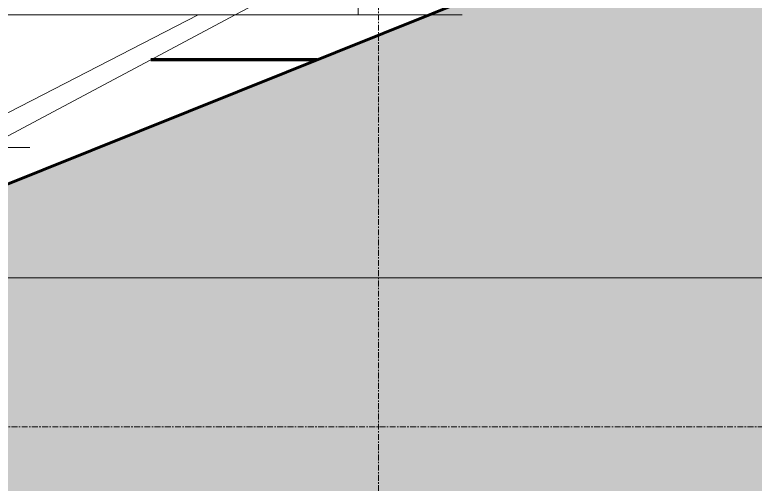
# Model space of a CAD drawing. Header units: inches. Extents: x -8991 to -6983, y -226 to 479.
# Drawn here: x -8465.7 to -8402.3, y -96.3 to -56.2 of the extents above; entities that cross this region are included whole.
import ezdxf

# ---------------------------------------------------------------- set-up
doc = ezdxf.new("R2010")
doc.units = ezdxf.units.IN
doc.header["$MEASUREMENT"] = 0
doc.linetypes.add('Grid Line 1_2_', pattern=[0.875, 0.5, -0.125, 0.125, -0.125])
for name, color, linetype, lineweight in [('A-DETL-GENF', 92, 'Continuous', 9), ('A-FLOR-LEVL-1', 51, 'Grid Line 1_2_', 9), ('C-TOPO', 7, 'Continuous', 9), ('C-TOPO-1', 7, 'Continuous', 60), ('C-TOPO-MAJR', 7, 'Continuous', 80), ('G-ANNO-SYMB-1', 111, 'Continuous', 9), ('S-FNDN', 32, 'Continuous', 18), ('S-GRID-1', 1, 'Grid Line 1_2_', 9)]:
    doc.layers.add(name, color=color, linetype=linetype, lineweight=lineweight)

# ---------------------------------------------------------------- blocks, each defined once
blk = doc.blocks.new('fountain grass 26747 - fountain grass 26747-V10-Section 36')
at = {"layer": 'A-DETL-GENF'}
blk.add_line((-8464.395, -67.495), (-8467.744, -67.495), dxfattribs=at)
blk = doc.blocks.new('fountain grass 26747 - fountain grass 26747-V11-Section 36')
at = {"layer": 'A-DETL-GENF'}
for p, q in [((-8436.303, -55.148), (-8436.303, -56.156)), ((-8475.594, -56.156), (-8436.425, -56.159)), ((-8475.295, -56.164), (-8462.667, -56.164)), ((-8460.732, -56.164), (-8466.752, -56.164)), ((-8462.667, -56.164), (-8453.305, -56.164)), ((-8454.746, -56.164), (-8460.732, -56.164)), ((-8453.517, -56.164), (-8454.746, -56.164)), ((-8445.34, -56.164), (-8453.517, -56.164)), ((-8453.305, -56.164), (-8446.664, -56.164)), ((-8446.664, -56.164), (-8442.202, -56.164)), ((-8444.3, -56.164), (-8445.34, -56.164)), ((-8442.202, -56.164), (-8439.372, -56.164)), ((-8439.372, -56.164), (-8437.632, -56.164)), ((-8437.632, -56.164), (-8436.435, -56.164)), ((-8427.398, -56.164), (-8436.435, -56.164))]:
    blk.add_line(p, q, dxfattribs=at)

msp = doc.modelspace()

# ---------------------------------------------------------------- hatches: boundary and pattern name
at = {"layer": 'C-TOPO'}
msp.add_hatch(color=256, dxfattribs=at).paths.add_polyline_path([(-8685.81938, -196.91009), (-8337.95378, -196.91009), (-8337.95378, -42), (-8361.51629, -42), (-8393.71123, -41.50369), (-8497.93041, -83.3117), (-8517.86705, -94.31145), (-8692.81938, -94.31145), (-8692.81938, -145), (-8685.81938, -145), (-8685.81938, -157), (-8692.81938, -157), (-8692.81938, -196.91009)], flags=0)

# ---------------------------------------------------------------- linework, layer by layer
at = {"layer": 'A-FLOR-LEVL-1'}
msp.add_line((-8289.59722, -91.375), (-8978.71797, -91.375), dxfattribs=at)
at = {"layer": 'C-TOPO'}
for p, q in [((-8393.71143, -41.50369), (-8497.93066, -83.31172)), ((-8445.63287, -55.5296), (-8446.81662, -56.15845)), ((-8446.81662, -56.15845), (-8456.72454, -61.42182)), ((-8456.72454, -61.42182), (-8497.93066, -83.31172))]:
    msp.add_line(p, q, dxfattribs=at)
at = {"layer": 'C-TOPO-1'}
msp.add_line((-8497.93041, -83.3117), (-8393.71143, -41.50377), dxfattribs=at)
at = {"layer": 'C-TOPO-MAJR'}
for p, q in [((-8453.07051, -60), (-8454.04795, -60)), ((-8439.81891, -60), (-8453.07051, -60))]:
    msp.add_line(p, q, dxfattribs=at)
at = {"layer": 'G-ANNO-SYMB-1'}
msp.add_line((-8091.57731, -78.65385), (-8694.24624, -78.65385), dxfattribs=at)
at = {"layer": 'S-FNDN'}
msp.add_line((-8449.99293, -56.15814), (-8518.56938, -91.375), dxfattribs=at)
at = {"layer": 'S-GRID-1'}
msp.add_line((-8434.56938, -194), (-8434.56938, 454.14485), dxfattribs=at)

# ---------------------------------------------------------------- block references
at = {"layer": 'A-DETL-GENF'}
for name in ['fountain grass 26747 - fountain grass 26747-V11-Section 36', 'fountain grass 26747 - fountain grass 26747-V10-Section 36']:
    msp.add_blockref(name, (0, 0), dxfattribs=at)

doc.saveas('drawing.dxf')
